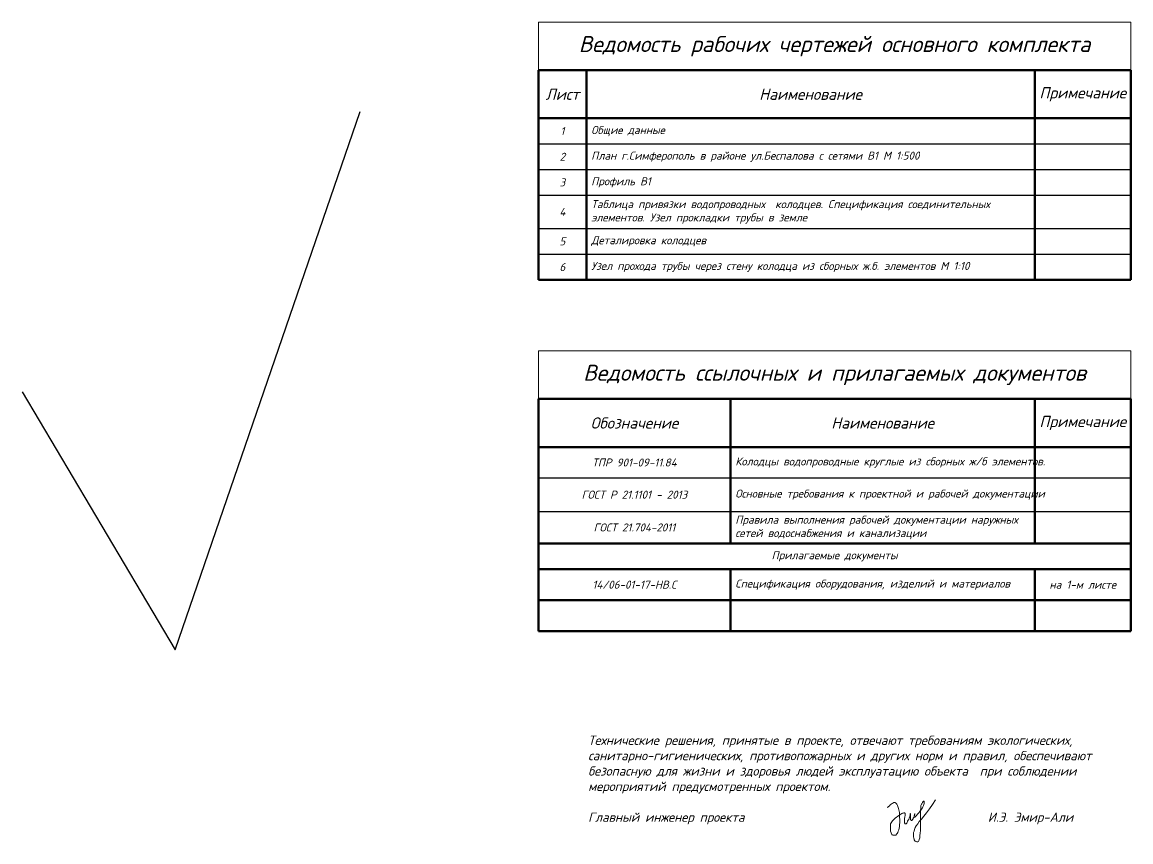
# Model space of a CAD drawing. Header units: millimetres. Extents: x 41097286 to 43803126, y 21258419 to 22595975.
# Drawn here: x 41097286 to 41270379, y 22422183 to 22550100 of the extents above; entities that cross this region are included whole.
import ezdxf

# ---------------------------------------------------------------- set-up
doc = ezdxf.new("R2010")
doc.units = ezdxf.units.MM
doc.styles.get("Standard").update_dxf_attribs({"font": 'isocpeui.ttf'})

# ---------------------------------------------------------------- blocks, each defined once
blk = doc.blocks.new('*T141')
at = {"color": 0, "linetype": 'Continuous', "lineweight": 60, "transparency": 16777216}
for p, q in [((0, -7500), (92500, -7500)), ((0, -7500), (0, -40208)), ((7500, -7500), (7500, -40208)), ((77500, -7500), (77500, -40208)), ((92500, -7500), (92500, -40208)), ((0, -15000), (92500, -15000)), ((0, -40208), (92500, -40208))]:
    blk.add_line(p, q, dxfattribs=at)
at = {"color": 0, "linetype": 'Continuous', "transparency": 16777216}
for p, q in [((0, -19000), (92500, -19000)), ((7500, -23000), (92500, -23000)), ((0, -27000), (92500, -27000)), ((0, -32208), (92500, -32208)), ((0, -36208), (92500, -36208))]:
    blk.add_line(p, q, dxfattribs=at)
at = {"color": 0, "linetype": 'ByBlock', "lineweight": -2, "transparency": 16777216}
blk.add_line((0, -23000), (7500, -23000), dxfattribs=at)
at = {"layer": 'Defpoints', "color": 8, "linetype": 'ByBlock', "lineweight": 0, "transparency": 16777216}
for p, q in [((0, 0), (92500, 0)), ((0, 0), (0, -7500)), ((92500, 0), (92500, -7500))]:
    blk.add_line(p, q, dxfattribs=at)
at = {"color": 0, "linetype": 'Continuous', "lineweight": -3, "transparency": 16777216}
for s, insert, char_height, width, attachment_point in [('Ведомость рабочих чертежей основного комплекта', (46250, -3750), 2500, 91000, 5), ('Лист', (3750, -11250), 1750, 6000, 5), ('Наименование', (42500, -11250), 1750, 68500, 5), ('Примечание', (85000, -11250), 1750, 13500, 5), ('1', (3750, -17000), 1250, 6000, 5), ('Общие данные ', (8250, -17000), 1250, 68500, 4), ('2', (3750, -21000), 1250, 6000, 5), ('План г.Симферополь в районе ул.Беспалова с сетями В1 М 1:500', (8250, -21000), 1250, 68500, 4), ('Профиль В1', (8250, -25000), 1250, 68500, 4), ('3', (3750, -25000), 1250, 6000, 5), ('4', (3750, -29604), 1250, 6000, 5), ('Таблица привязки водопроводных  колодцев. Спецификация соединительных элементов. Узел прокладки трубы в земле', (8250, -29604), 1250, 68500, 4), ('5', (3750, -34208), 1250, 6000, 5), ('Деталировка колодцев', (8250, -34208), 1250, 68500, 4), ('6', (3750, -38208), 1250, 6000, 5), ('Узел прохода трубы через стену колодца из сборных ж.б. элементов М 1:10', (8250, -38208), 1250, 68500, 4)]:
    blk.add_mtext(s, dxfattribs=dict(at, insert=insert, char_height=char_height, width=width, attachment_point=attachment_point))
blk = doc.blocks.new('*T142')
at = {"color": 0, "linetype": 'Continuous', "lineweight": 60, "transparency": 16777216}
for p, q in [((0, -7500), (92500, -7500)), ((0, -7500), (0, -43735)), ((30000, -7500), (30000, -30062)), ((77500, -7500), (77500, -30062)), ((92500, -7500), (92500, -43735)), ((0, -15000), (92500, -15000)), ((0, -30062), (92500, -30062)), ((0, -34062), (92500, -34062)), ((30000, -34062), (30000, -43735)), ((77500, -34062), (77500, -43735)), ((0, -38899), (92500, -38899)), ((0, -43735), (92500, -43735))]:
    blk.add_line(p, q, dxfattribs=at)
at = {"color": 0, "linetype": 'Continuous', "transparency": 16777216}
for p, q in [((0, -19833), (92500, -19833)), ((0, -25042), (92500, -25042))]:
    blk.add_line(p, q, dxfattribs=at)
at = {"layer": 'Defpoints', "color": 8, "linetype": 'ByBlock', "lineweight": 0, "transparency": 16777216}
for p, q in [((0, 0), (92500, 0)), ((0, 0), (0, -7500)), ((92500, 0), (92500, -7500))]:
    blk.add_line(p, q, dxfattribs=at)
at = {"color": 0, "linetype": 'Continuous', "lineweight": -3, "transparency": 16777216}
for s, insert, char_height, width, attachment_point in [('Ведомость ссылочных и прилагаемых документов', (46250, -3750), 2500, 91000, 5), ('Обозначение', (15000, -11250), 1750, 28500, 5), ('Наименование', (53750, -11250), 1750, 46000, 5), ('Примечание', (85000, -11250), 1750, 13500, 5), ('{\\C7;ТПР 901-09-11.84}', (15000, -17417), 1250, 28500, 5), ('{\\C7;Колодцы водопроводные круглые из сборных ж/б элементов.}', (30750, -17417), 1250, 46000, 4), ('ГОСТ Р 21.1101 - 2013', (15000, -22438), 1250, 28500, 5), ('Основные требования к проектной и рабочей документации', (30750, -22438), 1250, 46000, 4), ('Правила выполнения рабочей документации наружных сетей водоснабжения и канализации', (30750, -27552), 1250, 46000, 4), ('ГОСТ 21.704-2011', (15000, -27552), 1250, 28500, 5), ('Прилагаемые документы', (46250, -32062), 1250, 91000, 5), ('14/06-01-17-НВ.С', (15000, -36481), 1250, 28500, 5), ('Спецификация оборудования, изделий и материалов', (30750, -36481), 1250, 46000, 4), ('на 1-м листе', (85000, -36481), 1250, 13500, 5)]:
    blk.add_mtext(s, dxfattribs=dict(at, insert=insert, char_height=char_height, width=width, attachment_point=attachment_point))
blk = doc.blocks.new('подпись')
at = {"lineweight": 18, "ltscale": 75}
for p, q in [((-329, 448), (-301, 477)), ((-301, 477), (-282, 496)), ((-282, 496), (-196, 553)), ((-196, 553), (-167, 572)), ((-167, 572), (-129, 591)), ((-129, 591), (-72, 591)), ((-72, 591), (-52, 582)), ((-52, 582), (-43, 563)), ((-43, 563), (-24, 544)), ((-24, 544), (-5, 525)), ((-5, 525), (5, 496)), ((5, 496), (24, 467)), ((24, 467), (43, 429)), ((1007, 496), (997, 467)), ((997, 467), (997, 439)), ((1016, 525), (1007, 496)), ((1035, 544), (1016, 525)), ((1045, 572), (1035, 544)), ((1064, 591), (1045, 572)), ((1074, 610), (1064, 591)), ((1083, 629), (1074, 610)), ((1112, 658), (1083, 629)), ((1083, 420), (1102, 467)), ((1102, 467), (1121, 515)), ((1131, 658), (1112, 658)), ((1121, 515), (1131, 553)), ((1131, 553), (1131, 658)), ((1350, 334), (1484, 515)), ((1484, 515), (1608, 706)), ((-396, 381), (-377, 401)), ((-377, 401), (-348, 429)), ((-348, 429), (-329, 448)), ((-24, -19), (24, 19)), ((24, 19), (72, 57)), ((43, 429), (62, 353)), ((62, 353), (81, 296)), ((72, 57), (167, 114)), ((81, 296), (100, 181)), ((100, 181), (100, 114)), ((100, 114), (110, 48)), ((110, 48), (110, -29)), ((167, 114), (205, 134)), ((205, 134), (234, 153)), ((234, 153), (262, 153)), ((262, 153), (282, 162)), ((282, 162), (320, 162)), ((320, 162), (339, 143)), ((339, 48), (329, 19)), ((329, 19), (329, -19)), ((339, 143), (339, 48)), ((520, -19), (539, 10)), ((539, 48), (549, 76)), ((539, 10), (539, 48)), ((549, 124), (558, 134)), ((549, 76), (549, 124)), ((558, 134), (558, -76)), ((701, -29), (711, 10)), ((711, 10), (730, 38)), ((730, 86), (721, 57)), ((721, 57), (721, 0)), ((740, 134), (730, 114)), ((730, 114), (730, 86)), ((730, 67), (740, 95)), ((730, 38), (730, 67)), ((740, 95), (740, 134)), ((759, -10), (778, 10)), ((778, 10), (797, 38)), ((797, 38), (825, 67)), ((825, 67), (845, 95)), ((845, 95), (883, 134)), ((883, 134), (911, 172)), ((911, 172), (950, 219)), ((950, 219), (1026, 315)), ((988, 353), (978, 296)), ((978, 296), (978, -563)), ((997, 439), (988, 401)), ((988, 401), (988, 353)), ((1016, -95), (1121, 29)), ((1026, 315), (1064, 372)), ((1064, 372), (1083, 420)), ((1121, 29), (1226, 172)), ((1226, 172), (1350, 334)), ((-272, -343), (-262, -296)), ((-272, -544), (-272, -343)), ((-262, -296), (-234, -248)), ((-234, -248), (-215, -210)), ((-215, -210), (-186, -172)), ((-186, -172), (-72, -57)), ((-72, -57), (-24, -19)), ((100, -401), (91, -467)), ((110, -324), (100, -401)), ((110, -29), (119, -95)), ((119, -248), (110, -324)), ((119, -95), (119, -248)), ((329, -19), (320, -57)), ((320, -57), (320, -248)), ((320, -248), (339, -286)), ((339, -286), (348, -296)), ((348, -296), (377, -296)), ((377, -296), (386, -286)), ((386, -286), (406, -257)), ((406, -257), (425, -229)), ((425, -229), (444, -181)), ((444, -181), (472, -143)), ((472, -143), (491, -105)), ((491, -105), (511, -57)), ((511, -57), (520, -19)), ((558, -76), (568, -105)), ((568, -105), (577, -124)), ((577, -124), (587, -143)), ((587, -143), (596, -153)), ((596, -153), (625, -153)), ((625, -153), (644, -134)), ((644, -134), (654, -114)), ((654, -114), (673, -86)), ((673, -86), (682, -57)), ((682, -57), (701, -29)), ((721, 0), (730, -10)), ((730, -10), (759, -10)), ((730, -525), (759, -448)), ((759, -448), (806, -372)), ((806, -372), (864, -286)), ((864, -286), (930, -200)), ((930, -200), (1016, -95)), ((-262, -591), (-272, -544)), ((-243, -668), (-262, -591)), ((-224, -706), (-243, -668)), ((-215, -734), (-224, -706)), ((-196, -753), (-215, -734)), ((-167, -763), (-196, -753)), ((-52, -763), (-167, -763)), ((-33, -753), (-52, -763)), ((-14, -725), (-33, -753)), ((14, -696), (-14, -725)), ((33, -649), (14, -696)), ((52, -601), (33, -649)), ((72, -534), (52, -601)), ((91, -467), (72, -534)), ((692, -658), (711, -591)), ((692, -839), (692, -658)), ((701, -887), (692, -839)), ((711, -935), (701, -887)), ((711, -591), (730, -525)), ((950, -877), (930, -944)), ((959, -782), (950, -877)), ((969, -677), (959, -782)), ((978, -563), (969, -677)), ((721, -963), (711, -935)), ((740, -992), (721, -963)), ((759, -1011), (740, -992)), ((787, -1020), (759, -1011)), ((806, -1030), (787, -1020)), ((835, -1040), (806, -1030)), ((873, -1040), (835, -1040)), ((892, -1030), (873, -1040)), ((911, -992), (892, -1030)), ((930, -944), (911, -992))]:
    blk.add_line(p, q, dxfattribs=at)

msp = doc.modelspace()

# ---------------------------------------------------------------- linework, layer by layer
at = {"color": 3}
msp.add_lwpolyline([(41097286.284, 22492405.381), (41121173.238, 22452121.183), (41150036.64, 22536170.932)], dxfattribs=at)

# ---------------------------------------------------------------- block references
for name, p in [('*T141', (41177878.971, 22550099.919)), ('*T142', (41177878.971, 22498797.914))]:
    msp.add_blockref(name, p)
at = {"lineweight": 18, "xscale": 3.75, "yscale": 3.75, "zscale": 3.75}
msp.add_blockref('подпись', (41233862.499, 22426081.144), dxfattribs=at)

# ---------------------------------------------------------------- texts
at = {"color": 7, "lineweight": -3, "insert": (41185648.699, 22438753.673), "char_height": 1200, "width": 81832.56762, "attachment_point": 1}
msp.add_mtext('{\\H1.2x;Технические решения, принятые в проекте, отвечают требованиям экологических, санитарно-гигиенических, противопожарных и других норм и правил, обеспечивают \\H1.3889x; \\H0.72x;безопасную для жизни и здоровья людей эксплуатацию объекта  при соблюдении \\H1.2593x; \\H0.79412x;мероприятий предусмотренных проектом.\\H1.3025x; \\H0.76777x;\\P\\H1.4964x; \\H0.66827x;\\PГлавный инженер проекта ^I^I^I^I^I^I^I^IИ.Э. Эмир-Али\\H1.4318x; }', dxfattribs=at)

doc.saveas('drawing.dxf')
